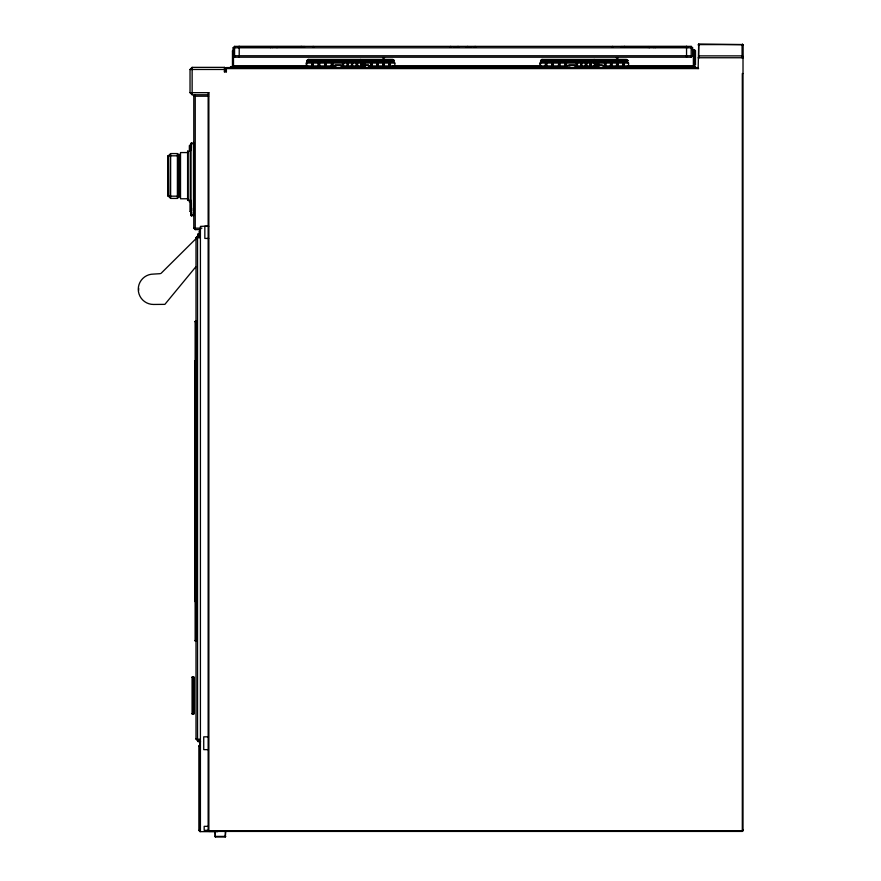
<?xml version="1.0" encoding="UTF-8"?>
<svg xmlns="http://www.w3.org/2000/svg" width="881" height="881" viewBox="0 0 881 881"><rect width="100%" height="100%" fill="white"/><g stroke="black" fill="none" stroke-linecap="round" stroke-linejoin="round"><path stroke-width="1.32" d="M208.621 94.774L192.135 94.774L190.032 92.67L190.032 69.467L192.135 67.363L224.402 67.363L224.402 71.835L226.384 71.835L226.384 67.584L698.148 67.584M238.982 47.365L238.982 46.374L237.991 47.365M743.013 73.552L742.309 73.552L742.309 831.422L208.863 831.422L208.158 830.717L208.158 93.386L208.863 92.67L190.032 92.67M312.876 47.365L313.151 46.374L314.099 47.365M300.895 47.365L301.236 46.374L300.289 47.365M648.141 47.585L648.68 46.594L649.473 47.585L648.68 46.594M270.764 47.585L271.304 46.594L270.423 47.585M450.07 47.365L450.654 46.374L451.435 47.365M467.15 47.365L467.734 46.374L466.908 47.365M474.319 47.365L475.101 46.374L475.685 47.365M276.282 47.585L277.086 46.594L277.614 47.585M160.342 273.661L153.481 274.09A15.186 15.186 0 0 0 138.273 289.265A15.186 15.186 0 0 0 153.47 304.452L164.879 304.363L195.747 266.91M595.226 65.932L594.378 66.923L594.378 62.066L595.226 63.058L595.336 66.262L598.816 66.262M196 237.925L197.542 236.229L200.196 236.229M364.227 62.287L392.717 62.287L394.181 60.404L392.717 59.412L308.229 59.412L307.293 60.404L308.229 62.287L339.064 62.287M597.957 62.287L626.446 62.287L627.9 60.404L626.446 59.412L541.958 59.412L541.022 60.404L541.958 62.287L572.782 62.287M368.357 66.923L393.367 66.923L394.842 65.932L394.842 63.058L393.367 62.066L307.7 62.066L306.764 63.058L306.764 65.932L307.7 66.923L334.912 66.923M603.397 66.923L627.096 66.923L628.571 65.932L628.571 63.058L627.096 62.066L541.43 62.066L540.482 63.058L540.482 65.932L541.43 66.923L567.276 66.923M611.656 47.365L612.603 46.374L612.879 47.365M233.135 47.805L234.566 46.374L691.189 46.374L692.62 47.805L692.62 55.767L691.189 57.199L234.566 57.199L233.135 55.767L233.135 47.805L692.62 47.805M232.463 50.922L233.487 49.909L233.487 66.703L232.463 65.69L232.463 50.922L233.487 50.922M195.23 229.6L193.787 228.157L193.787 96.205L195.23 94.774L195.23 229.6L200.582 229.6M225.393 71.13L225.393 68.586L226.384 67.584M224.402 71.835L225.107 71.13L226.384 71.835M229.148 68.388L230.833 66.703L320.078 66.703M168.37 196.177L179.647 196.177L177.389 198.434L170.628 198.434L168.37 196.177L168.37 155.816L170.628 153.569L177.389 153.569L179.647 155.816M190.692 143.658L191.397 142.953L194.227 143.658L190.692 143.658L190.692 150.541M189.481 145.453L189.481 151.29M190.869 211.693L190.252 211.539L190.252 147.314L190.869 147.16M168.612 196.331L168.502 155.552L168.612 196.331L168.062 196.331L168.062 155.662L168.612 155.662M190.692 215.184L191.397 215.889L194.227 215.184L190.692 215.184L190.692 200.053M199.315 231.097L199.491 235.337L199.491 231.097M197.762 236.769L198.214 233.575L198.214 236.769M194.668 360.946L194.965 601.569L194.965 360.946M698.148 68.586L698.699 44.05L743.013 44.601L743.013 830.717L742.309 831.422M699.129 44.601L698.369 45.349L699.129 45.349M692.18 49.688L694.393 49.688L695.494 50.79L695.494 64.489L693.38 66.703L693.38 49.909L694.393 50.922L693.38 50.922M194.007 677.258L192.245 677.258L194.007 677.258L194.007 713.742L192.245 713.742L194.007 713.742M199.756 741.648L199.932 744.566L199.932 741.648M200.086 831.642L198.875 830.431L198.875 745.998L200.086 744.786L200.086 831.642L217.772 831.642M214.788 831.091L215.338 836.95L225.283 836.95L225.833 831.091M743.013 829.792L742.309 830.32M161.058 273.341L196.793 237.881M196 739.203L196 237.595L197.542 236.229M195.119 321.466L195.89 320.871L195.119 321.708L195.89 321.653L195.89 640.575L195.119 640.762L195.119 321.466L195.89 321.653M308.229 62.287L306.808 61.285L308.229 59.412M541.958 62.287L540.527 61.285L541.958 59.412M307.7 66.923L306.269 65.932L306.269 63.058L307.7 62.066M541.43 66.923L539.998 65.932L539.998 63.058L541.43 62.066M698.148 44.601L743.013 44.601M742.265 45.349L743.013 45.349L742.265 44.601L742.265 57.86L743.013 57.111L742.265 57.111M304.991 46.594L238.982 46.594L238.982 47.585M620.764 46.594L686.773 46.594L686.773 47.585M454.034 47.034L459.342 47.034M466.192 47.034L471.5 47.034M694.393 50.79L695.494 50.79M233.135 55.767L692.62 55.767M698.589 55.877L742.573 55.877M382.817 57.639L384.358 57.639M616.546 57.639L618.088 57.639M382.618 57.838L384.557 57.838M616.348 57.838L618.286 57.838M306.808 60.404L394.181 60.404M540.527 60.404L627.9 60.404M306.808 61.285L394.181 61.285M540.527 61.285L627.9 61.285M306.269 63.058L394.842 63.058M539.998 63.058L628.571 63.058M343.964 63.939L342.412 63.939L342.412 66.262L343.964 66.262M348.513 63.939L346.96 63.939L346.96 66.262L348.513 66.262M353.061 63.939L351.508 63.939L351.508 66.262L353.061 66.262M361.617 63.939L365.097 63.939L365.097 66.262L361.617 66.262M577.694 63.939L576.141 63.939L576.141 66.262L577.694 66.262M582.242 63.939L580.689 63.939L580.689 66.262L582.242 66.262M595.336 63.939L598.816 63.939L598.673 66.262M694.393 64.489L695.494 64.489M335.143 64.941L341.057 64.941M365.747 64.941L368.522 64.941M568.862 64.941L574.786 64.941M599.476 64.941L602.252 64.941M333.723 65.491L342.202 65.491M363.765 65.491L369.018 65.491M567.452 65.491L575.932 65.491M599.906 65.491L602.736 65.491M232.463 65.69L307.612 65.69M392.728 65.69L541 65.69M627.481 65.69L694.393 65.69L694.393 49.688M306.269 65.932L336.322 65.932M340.65 65.932L365.208 65.932M368.952 65.932L394.842 65.932M539.998 65.932L570.051 65.932M574.379 65.932L598.937 65.932M602.681 65.932L628.571 65.932M370.769 66.703L381.869 66.703M385.867 66.703L554.876 66.703M605.522 66.703L615.29 66.703M619.244 66.703L694.922 66.703L696.607 68.388M341.696 66.923L364.404 66.923M575.425 66.923L598.133 66.923M381.572 68.035L385.162 68.035M615.742 68.035L618.275 68.035M225.393 68.586L698.589 68.586L698.148 68.145M190.032 69.467L225.393 69.467M193.787 96.205L208.621 96.205M190.252 147.314L190.869 147.314M188.038 152.567L180.528 152.567L180.528 198.765L188.038 198.765M168.37 155.816L177.389 155.816M193.391 208.158L193.391 210.812M190.252 211.539L190.869 211.539M193.391 212.134L193.391 214.788M208.158 226.054L200.416 226.384L200.416 831.312M208.709 226.274L204.844 226.274L204.844 238.432L208.709 238.432M193.787 228.157L201.925 228.157M196 237.595L200.196 237.771M208.445 736.824L203.731 736.824L203.731 749.643L208.445 749.643M197.542 739.258L200.196 739.258M196 738.84L197.542 740.811L200.196 740.811M200.505 741.472L197.762 741.472L200.505 741.912M198.875 745.998L200.086 745.998M208.158 826.345L204.172 826.345L204.172 830.32L208.158 830.32M198.875 830.431L200.086 830.431M208.158 830.717L743.013 830.717M214.788 836.399L225.833 836.399M195.89 640.575L195.119 640.509L195.89 641.346L195.119 640.762M687.764 47.365L686.773 46.374L686.773 47.365M224.402 67.363L225.503 68.476M625.466 47.365L624.519 46.374L624.86 47.365M655.332 47.585L654.451 46.594L654.99 47.585M458.847 47.365L458.021 46.374L458.605 47.365M742.463 44.05L742.463 58.3L743.013 57.75L698.148 57.75L698.699 58.3L698.699 44.05M694.922 66.703L694.922 68.388M691.189 46.374L691.189 57.199M686.552 46.374L686.552 57.199M653.394 46.594L653.394 47.585M623.748 63.939L623.748 66.262M623.032 63.939L623.032 66.262M616.942 63.939L616.942 66.262M610.863 63.939L610.863 66.262M604.773 63.939L604.773 66.262M598.034 63.939L598.034 66.262M597.88 63.939L597.88 66.262M597.241 63.939L597.241 66.262M597.098 63.939L597.098 66.262M596.922 63.939L596.922 66.262M596.448 63.939L596.448 66.262M596.305 63.939L596.305 66.262M596.129 63.939L596.129 66.262M590.622 63.939L590.622 66.262M586.074 63.939L586.074 66.262M581.526 63.939L581.526 66.262M576.978 63.939L576.978 66.262M566.307 63.939L566.307 66.262M565.283 63.939L565.283 66.262M558.708 63.939L558.708 66.262M553.169 63.939L553.169 66.262M552.145 63.939L552.145 66.262M545.57 63.939L545.57 66.262M390.019 63.939L390.019 66.262M389.303 63.939L389.303 66.262M383.94 63.939L383.94 66.262M383.224 63.939L383.224 66.262M377.85 63.939L377.85 66.262M377.134 63.939L377.134 66.262M371.771 63.939L371.771 66.262M371.055 63.939L371.055 66.262M364.943 63.939L364.943 66.262M364.305 63.939L364.305 66.262M364.161 63.939L364.161 66.262M363.368 63.939L363.512 66.262M362.73 63.939L362.73 66.262M362.576 63.939L362.554 66.262M356.893 63.939L356.893 66.262M352.345 63.939L352.345 66.262M347.797 63.939L347.797 66.262M343.249 63.939L343.249 66.262M332.578 63.939L332.578 66.262M331.553 63.939L331.553 66.262M326.014 63.939L326.014 66.262M324.99 63.939L324.99 66.262M319.44 63.939L319.44 66.262M318.415 63.939L318.415 66.262M312.865 63.939L312.865 66.262M311.841 63.939L311.841 66.262M272.361 46.594L272.361 47.585M239.214 46.374L239.214 57.199M234.566 46.374L234.566 57.199M230.833 66.703L230.833 68.388M225.283 831.091L225.283 836.95M215.338 831.091L215.338 836.95M208.863 92.67L208.863 831.422M197.542 237.771L197.542 740.811M193.655 676.905L193.655 714.095M193.479 142.27L193.523 215.889M192.598 676.905L192.598 714.095M192.135 67.363L192.135 94.774M192.135 676.905L192.135 714.095M191.397 142.953L191.397 147.788M191.397 202.806L191.397 215.889M191.045 147.953L191.045 203.379M190.406 147.16L190.406 151.411M190.406 200.604L190.406 211.693M189.723 145.387L189.789 151.29M189.536 145.387L189.536 151.29M189.261 200.108L189.261 201.793M187.994 150.816L187.994 200.516M187.598 151.213L187.598 200.119M179.206 156.994L179.206 194.338M178.986 154.12L178.986 197.212M178.138 155.155L178.138 196.177M177.874 155.408L177.874 195.923M177.389 153.569L177.389 198.434M170.628 153.569L170.628 198.434M138.691 290.278A10.275 10.275 0 0 1 138.691 288.263M360.505 61.285L360.45 62.287L361.298 61.285L360.45 59.412L360.505 61.285M594.223 61.285L594.168 62.287L595.027 61.285L594.168 59.412L594.223 61.285M360.703 65.932L360.648 66.923L361.496 65.932L361.496 63.058L360.648 62.066L360.703 65.932M313.052 63.939L311.654 63.939L311.654 66.262L313.052 66.262L313.052 63.939M319.627 63.939L318.228 63.939L318.228 66.262L319.627 66.262L319.627 63.939M326.201 63.939L324.792 63.939L324.792 66.262L326.201 66.262L326.201 63.939M332.765 63.939L331.366 63.939L331.366 66.262L332.765 66.262L332.765 63.939M357.609 63.939L356.056 63.939L356.056 66.262L357.609 66.262L357.609 63.939M372.178 63.939L370.648 63.939L370.648 66.262L372.178 66.262L372.178 63.939M378.257 63.939L376.727 63.939L376.727 66.262L378.257 66.262L378.257 63.939M384.347 63.939L382.817 63.939L382.817 66.262L384.347 66.262L384.347 63.939M390.426 63.939L388.895 63.939L388.895 66.262L390.426 66.262L390.426 63.939M546.782 63.939L545.383 63.939L545.383 66.262L546.782 66.262L546.782 63.939M553.356 63.939L551.947 63.939L551.947 66.262L553.356 66.262L553.356 63.939M559.92 63.939L558.521 63.939L558.521 66.262L559.92 66.262L559.92 63.939M566.494 63.939L565.095 63.939L565.095 66.262L566.494 66.262L566.494 63.939M586.79 63.939L585.237 63.939L585.237 66.262L586.79 66.262L586.79 63.939M591.338 63.939L589.785 63.939L589.785 66.262L591.338 66.262L591.338 63.939M605.897 63.939L604.366 63.939L604.366 66.262L605.897 66.262L605.897 63.939M611.987 63.939L610.456 63.939L610.456 66.262L611.987 66.262L611.987 63.939M618.066 63.939L616.535 63.939L616.535 66.262L618.066 66.262L618.066 63.939M624.155 63.939L622.625 63.939L622.625 66.262L624.155 66.262L624.155 63.939"/></g></svg>
